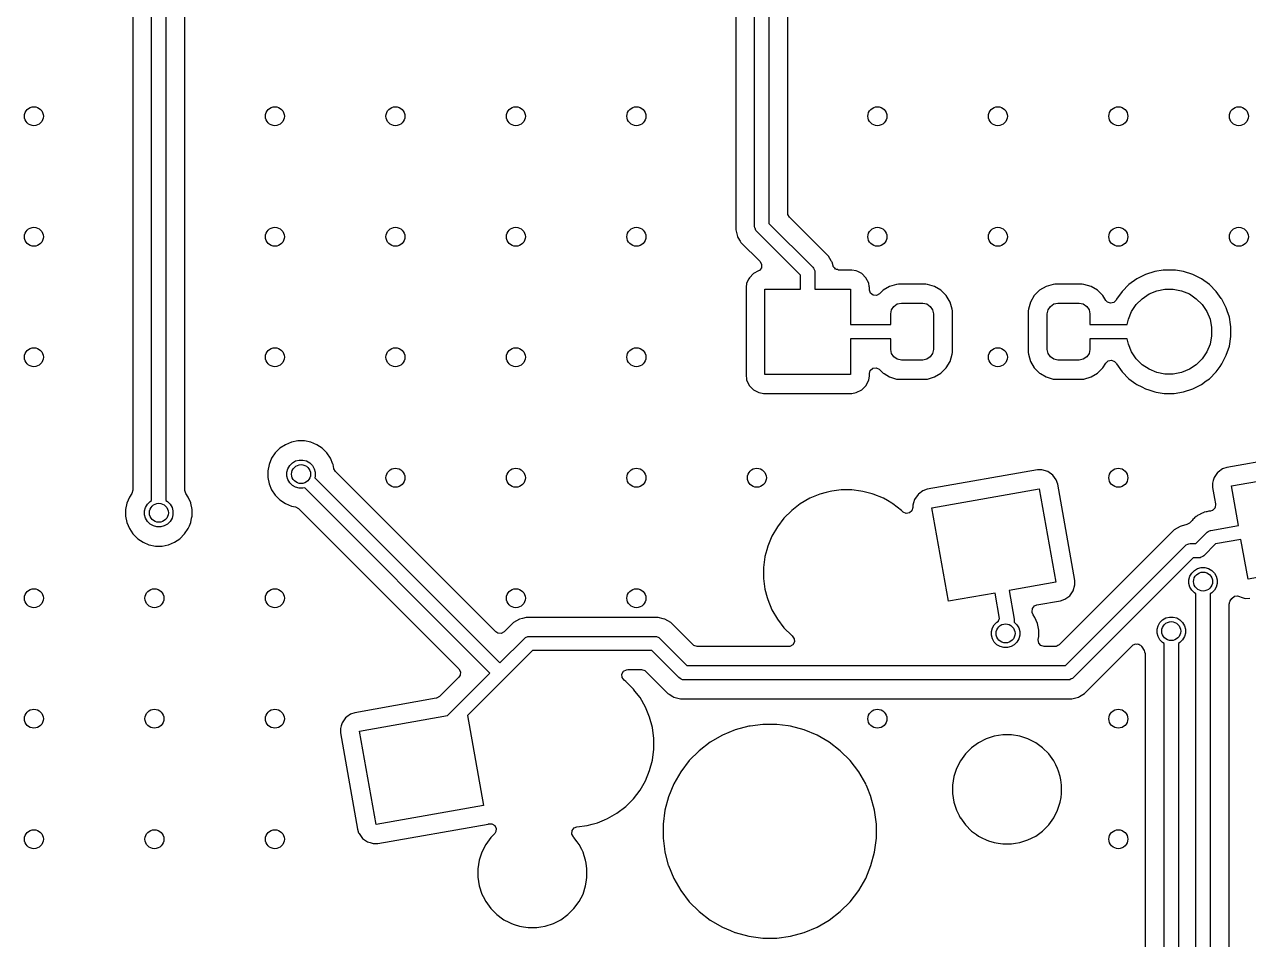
# Model space of a CAD drawing. Extents: x 2.6 to 14.2, y -9.4 to -3.8.
# Drawn here: x 9.075 to 10.091, y -5.714 to -4.954 of the extents above; entities that cross this region are included whole.
import ezdxf

# ---------------------------------------------------------------- set-up
doc = ezdxf.new("R2010")
doc.units = 0
doc.header["$MEASUREMENT"] = 0
doc.layers.add('BLACK', color=7, linetype='CONTINUOUS')

msp = doc.modelspace()

# ---------------------------------------------------------------- linework, layer by layer
at = {"layer": 'BLACK', "linetype": 'CONTINUOUS'}
for p, q in [((9.6656, -4.7356), (9.6656, -5.1247)), ((9.6813, -5.1219), (9.6813, -4.7384)), ((9.6932, -4.7409), (9.6932, -5.1194)), ((9.7089, -5.1109), (9.7089, -4.8501)), ((9.1652, -4.8667), (9.1652, -5.3409)), ((9.1809, -5.3495), (9.1809, -4.8696)), ((9.1928, -4.872), (9.1928, -5.3495)), ((9.2085, -5.3409), (9.2085, -4.8806)), ((9.6932, -5.1194), (9.7295, -5.1558)), ((9.709, -5.1119), (9.7089, -5.1109)), ((9.7104, -5.1143), (9.709, -5.1119)), ((9.7427, -5.1467), (9.7104, -5.1143)), ((9.6656, -5.1247), (9.6665, -5.1281)), ((9.6665, -5.1281), (9.667, -5.1302)), ((9.6815, -5.123), (9.6813, -5.1219)), ((9.6817, -5.1235), (9.6815, -5.123)), ((9.6823, -5.1252), (9.6817, -5.1235)), ((9.6831, -5.1261), (9.6823, -5.1252)), ((9.7195, -5.1625), (9.6831, -5.1261)), ((9.667, -5.1302), (9.6671, -5.1303)), ((9.6671, -5.1303), (9.6675, -5.131)), ((9.6675, -5.131), (9.6693, -5.1342)), ((9.6693, -5.1342), (9.6699, -5.1352)), ((9.6699, -5.1352), (9.6699, -5.1352)), ((9.6699, -5.1352), (9.6858, -5.1511)), ((9.7449, -5.1506), (9.7427, -5.1467)), ((9.7427, -5.1467), (9.7427, -5.1467)), ((9.6846, -5.1589), (9.6805, -5.1609)), ((9.6853, -5.1584), (9.6846, -5.1589)), ((9.6869, -5.1562), (9.6853, -5.1584)), ((9.6858, -5.1511), (9.6871, -5.1535)), ((9.6871, -5.1535), (9.6869, -5.1562)), ((9.7295, -5.1558), (9.7303, -5.1567)), ((9.7303, -5.1567), (9.7307, -5.1577)), ((9.7307, -5.1577), (9.7312, -5.1589)), ((9.7312, -5.1589), (9.7313, -5.16)), ((9.7313, -5.16), (9.7313, -5.1739)), ((9.7452, -5.151), (9.7449, -5.1506)), ((9.7449, -5.1506), (9.7449, -5.1506)), ((9.7456, -5.1516), (9.7452, -5.151)), ((9.7464, -5.1546), (9.7456, -5.1516)), ((9.7464, -5.1548), (9.7464, -5.1546)), ((9.7466, -5.1552), (9.7464, -5.1548)), ((9.7468, -5.1554), (9.7466, -5.1552)), ((9.7471, -5.156), (9.7468, -5.1554)), ((9.7478, -5.1566), (9.7471, -5.156)), ((9.7484, -5.1573), (9.7478, -5.1566)), ((9.7488, -5.1574), (9.7484, -5.1573)), ((9.7492, -5.1577), (9.7488, -5.1574)), ((9.7501, -5.1578), (9.7492, -5.1577)), ((9.751, -5.1581), (9.7501, -5.1578)), ((9.762, -5.1581), (9.751, -5.1581)), ((9.7657, -5.1587), (9.762, -5.1581)), ((9.762, -5.1581), (9.762, -5.1581)), ((9.7671, -5.1593), (9.7657, -5.1587)), ((9.7702, -5.1609), (9.7671, -5.1593)), ((10.0134, -5.1593), (10.0057, -5.1618)), ((10.0204, -5.1582), (10.0134, -5.1593)), ((10.0213, -5.1581), (10.0204, -5.1582)), ((10.0294, -5.1581), (10.0213, -5.1581)), ((10.0305, -5.1583), (10.0294, -5.1581)), ((10.0373, -5.1593), (10.0305, -5.1583)), ((10.045, -5.1618), (10.0373, -5.1593)), ((9.6747, -5.1689), (9.6742, -5.1726)), ((9.6765, -5.1655), (9.6747, -5.1689)), ((9.677, -5.1645), (9.6765, -5.1655)), ((9.6805, -5.1609), (9.677, -5.1645)), ((9.677, -5.1645), (9.677, -5.1645)), ((9.677, -5.1645), (9.677, -5.1645)), ((9.6805, -5.1609), (9.6805, -5.1609)), ((9.7195, -5.1739), (9.7195, -5.1625)), ((9.7737, -5.1645), (9.7702, -5.1609)), ((9.7702, -5.1609), (9.7702, -5.1609)), ((9.7702, -5.1609), (9.7702, -5.1609)), ((9.776, -5.1689), (9.7737, -5.1645)), ((9.7737, -5.1645), (9.7737, -5.1645)), ((9.7737, -5.1645), (9.7737, -5.1645)), ((9.7765, -5.1719), (9.776, -5.1689)), ((9.7992, -5.17), (9.7933, -5.1717)), ((9.8006, -5.1699), (9.7992, -5.17)), ((9.8233, -5.1699), (9.8006, -5.1699)), ((9.8006, -5.1699), (9.8006, -5.1699)), ((9.8247, -5.17), (9.8233, -5.1699)), ((9.8307, -5.1717), (9.8247, -5.17)), ((9.8247, -5.17), (9.8247, -5.17)), ((9.9292, -5.17), (9.9232, -5.1717)), ((9.9305, -5.1699), (9.9292, -5.17)), ((9.9532, -5.1699), (9.9305, -5.1699)), ((9.9305, -5.1699), (9.9305, -5.1699)), ((9.9546, -5.17), (9.9532, -5.1699)), ((9.9606, -5.1717), (9.9546, -5.17)), ((9.9546, -5.17), (9.9546, -5.17)), ((9.992, -5.1702), (9.9863, -5.1759)), ((9.9985, -5.1655), (9.992, -5.1702)), ((10.0057, -5.1618), (9.9985, -5.1655)), ((10.0495, -5.1641), (10.045, -5.1618)), ((10.0522, -5.1655), (10.0495, -5.1641)), ((10.0587, -5.1702), (10.0522, -5.1655)), ((10.0522, -5.1655), (10.0522, -5.1655)), ((10.0522, -5.1655), (10.0522, -5.1655)), ((10.0644, -5.1759), (10.0587, -5.1702)), ((9.6742, -5.1726), (9.6742, -5.246)), ((9.6899, -5.2447), (9.6899, -5.1739)), ((9.6899, -5.1739), (9.7195, -5.1739)), ((9.7313, -5.1739), (9.7608, -5.1739)), ((9.7608, -5.1739), (9.7608, -5.2034)), ((9.7766, -5.1726), (9.7765, -5.1719)), ((9.7766, -5.1745), (9.7766, -5.1726)), ((9.7766, -5.1748), (9.7766, -5.1745)), ((9.7775, -5.1774), (9.7766, -5.1748)), ((9.7797, -5.179), (9.7775, -5.1774)), ((9.7825, -5.1792), (9.7797, -5.179)), ((9.7849, -5.1779), (9.7825, -5.1792)), ((9.7879, -5.1749), (9.7849, -5.1779)), ((9.7933, -5.1717), (9.7879, -5.1749)), ((9.7879, -5.1749), (9.7879, -5.1749)), ((9.7933, -5.1717), (9.7933, -5.1717)), ((9.836, -5.1749), (9.8307, -5.1717)), ((9.8307, -5.1717), (9.8307, -5.1717)), ((9.8404, -5.1793), (9.836, -5.1749)), ((9.836, -5.1749), (9.836, -5.1749)), ((9.8436, -5.1847), (9.8404, -5.1793)), ((9.8404, -5.1793), (9.8404, -5.1793)), ((9.8404, -5.1793), (9.8404, -5.1793)), ((9.9134, -5.1793), (9.9103, -5.1847)), ((9.9178, -5.1749), (9.9134, -5.1793)), ((9.9134, -5.1793), (9.9134, -5.1793)), ((9.9232, -5.1717), (9.9178, -5.1749)), ((9.9178, -5.1749), (9.9178, -5.1749)), ((9.9232, -5.1717), (9.9232, -5.1717)), ((9.966, -5.1749), (9.9606, -5.1717)), ((9.9606, -5.1717), (9.9606, -5.1717)), ((9.9704, -5.1793), (9.966, -5.1749)), ((9.966, -5.1749), (9.966, -5.1749)), ((9.9727, -5.1833), (9.9704, -5.1793)), ((9.9704, -5.1793), (9.9704, -5.1793)), ((9.9704, -5.1793), (9.9704, -5.1793)), ((9.9863, -5.1759), (9.9816, -5.1824)), ((10.0029, -5.1819), (10.0087, -5.178)), ((10.0087, -5.178), (10.0151, -5.1754)), ((10.0151, -5.1754), (10.0219, -5.174)), ((10.0219, -5.174), (10.0288, -5.174)), ((10.0288, -5.174), (10.0356, -5.1754)), ((10.0356, -5.1754), (10.0421, -5.178)), ((10.0421, -5.178), (10.0478, -5.1819)), ((10.0686, -5.1818), (10.0644, -5.1759)), ((9.7949, -5.1911), (9.7969, -5.1883)), ((9.7969, -5.1883), (9.7997, -5.1863)), ((9.7997, -5.1863), (9.8031, -5.1857)), ((9.8031, -5.1857), (9.8208, -5.1857)), ((9.8208, -5.1857), (9.8242, -5.1863)), ((9.8242, -5.1863), (9.8271, -5.1883)), ((9.8271, -5.1883), (9.829, -5.1911)), ((9.8453, -5.1906), (9.8436, -5.1847)), ((9.8455, -5.192), (9.8453, -5.1906)), ((9.9085, -5.1906), (9.9084, -5.192)), ((9.9103, -5.1847), (9.9085, -5.1906)), ((9.9085, -5.1906), (9.9085, -5.1906)), ((9.9103, -5.1847), (9.9103, -5.1847)), ((9.9249, -5.1911), (9.9268, -5.1883)), ((9.9268, -5.1883), (9.9296, -5.1863)), ((9.9296, -5.1863), (9.933, -5.1857)), ((9.933, -5.1857), (9.9508, -5.1857)), ((9.9508, -5.1857), (9.9541, -5.1863)), ((9.9541, -5.1863), (9.957, -5.1883)), ((9.957, -5.1883), (9.9589, -5.1911)), ((9.9741, -5.1848), (9.9727, -5.1833)), ((9.9727, -5.1833), (9.9727, -5.1833)), ((9.9767, -5.1857), (9.9741, -5.1848)), ((9.9794, -5.185), (9.9767, -5.1857)), ((9.9813, -5.183), (9.9794, -5.185)), ((9.9816, -5.1824), (9.9813, -5.183)), ((9.9941, -5.1926), (9.998, -5.1868)), ((9.998, -5.1868), (10.0029, -5.1819)), ((10.0478, -5.1819), (10.0527, -5.1868)), ((10.0527, -5.1868), (10.0566, -5.1926)), ((10.0691, -5.1824), (10.0686, -5.1818)), ((10.0712, -5.1866), (10.0691, -5.1824)), ((10.0728, -5.1896), (10.0712, -5.1866)), ((10.0736, -5.1921), (10.0728, -5.1896)), ((10.0728, -5.1896), (10.0728, -5.1896)), ((10.0728, -5.1896), (10.0728, -5.1896)), ((9.7943, -5.1945), (9.7949, -5.1911)), ((9.7943, -5.2034), (9.7943, -5.1945)), ((9.829, -5.1911), (9.8297, -5.1945)), ((9.8297, -5.1945), (9.8297, -5.224)), ((9.8455, -5.2265), (9.8455, -5.192)), ((9.8455, -5.192), (9.8455, -5.192)), ((9.9084, -5.192), (9.9084, -5.2265)), ((9.9242, -5.1945), (9.9249, -5.1911)), ((9.9242, -5.224), (9.9242, -5.1945)), ((9.9589, -5.1911), (9.9596, -5.1945)), ((9.9596, -5.1945), (9.9596, -5.2034)), ((9.9906, -5.2034), (9.9915, -5.199)), ((9.9915, -5.199), (9.9941, -5.1926)), ((10.0566, -5.1926), (10.0593, -5.199)), ((10.0593, -5.199), (10.0606, -5.2058)), ((10.0753, -5.1973), (10.0736, -5.1921)), ((10.0762, -5.2033), (10.0753, -5.1973)), ((9.7608, -5.2034), (9.7943, -5.2034)), ((9.9596, -5.2034), (9.9906, -5.2034)), ((10.0606, -5.2058), (10.0606, -5.2128)), ((10.0766, -5.2053), (10.0762, -5.2033)), ((10.0766, -5.2133), (10.0766, -5.2053)), ((9.7647, -5.2152), (9.7608, -5.2152)), ((9.7608, -5.2152), (9.7608, -5.2447)), ((9.7943, -5.2152), (9.7647, -5.2152)), ((9.7943, -5.224), (9.7943, -5.2152)), ((9.9842, -5.2152), (9.9596, -5.2152)), ((9.9596, -5.2152), (9.9596, -5.224)), ((9.9906, -5.2152), (9.9842, -5.2152)), ((9.9915, -5.2196), (9.9906, -5.2152)), ((9.9941, -5.226), (9.9915, -5.2196)), ((10.0593, -5.2196), (10.0566, -5.226)), ((10.0606, -5.2128), (10.0593, -5.2196)), ((10.0728, -5.2289), (10.0753, -5.2213)), ((10.0753, -5.2213), (10.0766, -5.2133)), ((9.7949, -5.2274), (9.7943, -5.224)), ((9.7969, -5.2303), (9.7949, -5.2274)), ((9.7997, -5.2322), (9.7969, -5.2303)), ((9.8271, -5.2303), (9.8242, -5.2322)), ((9.829, -5.2274), (9.8271, -5.2303)), ((9.8297, -5.224), (9.829, -5.2274)), ((9.8436, -5.2339), (9.8453, -5.2279)), ((9.8453, -5.2279), (9.8455, -5.2265)), ((9.9084, -5.2265), (9.9084, -5.2265)), ((9.9084, -5.2265), (9.9085, -5.2279)), ((9.9085, -5.2279), (9.9103, -5.2339)), ((9.9249, -5.2274), (9.9242, -5.224)), ((9.9268, -5.2303), (9.9249, -5.2274)), ((9.9296, -5.2322), (9.9268, -5.2303)), ((9.957, -5.2303), (9.9541, -5.2322)), ((9.9589, -5.2274), (9.957, -5.2303)), ((9.9596, -5.224), (9.9589, -5.2274)), ((9.998, -5.2318), (9.9941, -5.226)), ((10.0566, -5.226), (10.0527, -5.2318)), ((10.0691, -5.2361), (10.0728, -5.2289)), ((9.7766, -5.2441), (9.7773, -5.2415)), ((9.7773, -5.2415), (9.7794, -5.2397)), ((9.7794, -5.2397), (9.7821, -5.2393)), ((9.7821, -5.2393), (9.7846, -5.2404)), ((9.7846, -5.2404), (9.7849, -5.2407)), ((9.7849, -5.2407), (9.7879, -5.2437)), ((9.8031, -5.2329), (9.7997, -5.2322)), ((9.8208, -5.2329), (9.8031, -5.2329)), ((9.8242, -5.2322), (9.8208, -5.2329)), ((9.836, -5.2437), (9.8404, -5.2393)), ((9.8404, -5.2393), (9.8436, -5.2339)), ((9.9103, -5.2339), (9.9103, -5.2339)), ((9.9103, -5.2339), (9.9134, -5.2393)), ((9.9134, -5.2393), (9.9134, -5.2393)), ((9.9134, -5.2393), (9.9178, -5.2437)), ((9.933, -5.2329), (9.9296, -5.2322)), ((9.9508, -5.2329), (9.933, -5.2329)), ((9.9541, -5.2322), (9.9508, -5.2329)), ((9.966, -5.2437), (9.9704, -5.2393)), ((9.9704, -5.2393), (9.9727, -5.2353)), ((9.9727, -5.2353), (9.9747, -5.2334)), ((9.9747, -5.2334), (9.9774, -5.2329)), ((9.9774, -5.2329), (9.98, -5.234)), ((9.98, -5.234), (9.9813, -5.2355)), ((9.9813, -5.2355), (9.9816, -5.2361)), ((9.9816, -5.2361), (9.9863, -5.2426)), ((10.0029, -5.2367), (9.998, -5.2318)), ((10.0087, -5.2405), (10.0029, -5.2367)), ((10.0151, -5.2432), (10.0087, -5.2405)), ((10.0421, -5.2405), (10.0356, -5.2432)), ((10.0478, -5.2367), (10.0421, -5.2405)), ((10.0527, -5.2318), (10.0478, -5.2367)), ((10.0644, -5.2426), (10.0677, -5.2382)), ((10.0677, -5.2382), (10.0691, -5.2361)), ((9.6742, -5.246), (9.6745, -5.2481)), ((9.6745, -5.2481), (9.6747, -5.2496)), ((9.6747, -5.2496), (9.677, -5.2541)), ((9.7608, -5.2447), (9.6899, -5.2447)), ((9.7737, -5.2541), (9.776, -5.2496)), ((9.776, -5.2496), (9.7766, -5.246)), ((9.776, -5.2496), (9.776, -5.2496)), ((9.776, -5.2496), (9.776, -5.2496)), ((9.7766, -5.246), (9.7766, -5.2441)), ((9.7879, -5.2437), (9.7879, -5.2437)), ((9.7879, -5.2437), (9.7887, -5.2441)), ((9.7887, -5.2441), (9.7933, -5.2468)), ((9.7933, -5.2468), (9.7992, -5.2486)), ((9.7992, -5.2486), (9.8006, -5.2487)), ((9.8006, -5.2487), (9.8233, -5.2487)), ((9.8233, -5.2487), (9.8247, -5.2486)), ((9.8247, -5.2486), (9.8307, -5.2468)), ((9.8307, -5.2468), (9.836, -5.2437)), ((9.9178, -5.2437), (9.9178, -5.2437)), ((9.9178, -5.2437), (9.9186, -5.2441)), ((9.9186, -5.2441), (9.9232, -5.2468)), ((9.9232, -5.2468), (9.9292, -5.2486)), ((9.9292, -5.2486), (9.9305, -5.2487)), ((9.9305, -5.2487), (9.9532, -5.2487)), ((9.9532, -5.2487), (9.9546, -5.2486)), ((9.9546, -5.2486), (9.9606, -5.2468)), ((9.9606, -5.2468), (9.966, -5.2437)), ((9.9863, -5.2426), (9.992, -5.2483)), ((9.992, -5.2483), (9.9978, -5.2525)), ((10.0219, -5.2445), (10.0151, -5.2432)), ((10.0288, -5.2445), (10.0219, -5.2445)), ((10.0356, -5.2432), (10.0288, -5.2445)), ((10.0522, -5.2531), (10.0561, -5.2502)), ((10.0561, -5.2502), (10.0587, -5.2483)), ((10.0587, -5.2483), (10.0644, -5.2426)), ((10.0587, -5.2483), (10.0587, -5.2483)), ((10.0587, -5.2483), (10.0587, -5.2483)), ((10.0644, -5.2426), (10.0644, -5.2426)), ((10.0644, -5.2426), (10.0644, -5.2426)), ((9.677, -5.2541), (9.677, -5.2541)), ((9.677, -5.2541), (9.677, -5.2541)), ((9.677, -5.2541), (9.6805, -5.2576)), ((9.6805, -5.2576), (9.6805, -5.2576)), ((9.6805, -5.2576), (9.6805, -5.2576)), ((9.6805, -5.2576), (9.6847, -5.2598)), ((9.6847, -5.2598), (9.685, -5.2599)), ((9.685, -5.2599), (9.6887, -5.2605)), ((9.6887, -5.2605), (9.6887, -5.2605)), ((9.6887, -5.2605), (9.762, -5.2605)), ((9.762, -5.2605), (9.7657, -5.2599)), ((9.7657, -5.2599), (9.7702, -5.2576)), ((9.7702, -5.2576), (9.7737, -5.2541)), ((9.9978, -5.2525), (9.9985, -5.2531)), ((9.9985, -5.2531), (10.0027, -5.2552)), ((10.0027, -5.2552), (10.0057, -5.2567)), ((10.0057, -5.2567), (10.0057, -5.2567)), ((10.0057, -5.2567), (10.0057, -5.2567)), ((10.0057, -5.2567), (10.0085, -5.2576)), ((10.0085, -5.2576), (10.0134, -5.2592)), ((10.0134, -5.2592), (10.0145, -5.2594)), ((10.0145, -5.2594), (10.0213, -5.2605)), ((10.0213, -5.2605), (10.0213, -5.2605)), ((10.0213, -5.2605), (10.0294, -5.2605)), ((10.0294, -5.2605), (10.0373, -5.2592)), ((10.0294, -5.2605), (10.0294, -5.2605)), ((10.0373, -5.2592), (10.045, -5.2567)), ((10.045, -5.2567), (10.0522, -5.2531)), ((9.2969, -5.301), (9.2919, -5.3031)), ((9.3022, -5.2999), (9.2969, -5.301)), ((9.2969, -5.301), (9.2969, -5.301)), ((9.3077, -5.2999), (9.3022, -5.2999)), ((9.3022, -5.2999), (9.3022, -5.2999)), ((9.313, -5.301), (9.3077, -5.2999)), ((9.3077, -5.2999), (9.3077, -5.2999)), ((9.318, -5.3031), (9.313, -5.301)), ((9.313, -5.301), (9.313, -5.301)), ((9.2835, -5.3099), (9.2805, -5.3144)), ((9.2874, -5.3061), (9.2835, -5.3099)), ((9.2835, -5.3099), (9.2835, -5.3099)), ((9.2919, -5.3031), (9.2874, -5.3061)), ((9.2874, -5.3061), (9.2874, -5.3061)), ((9.2919, -5.3031), (9.2919, -5.3031)), ((9.3225, -5.3061), (9.318, -5.3031)), ((9.318, -5.3031), (9.318, -5.3031)), ((9.3264, -5.3099), (9.3225, -5.3061)), ((9.3225, -5.3061), (9.3225, -5.3061)), ((9.3294, -5.3144), (9.3264, -5.3099)), ((9.3264, -5.3099), (9.3264, -5.3099)), ((10.1406, -5.31), (10.0731, -5.3219)), ((9.2784, -5.3195), (9.2774, -5.3248)), ((9.2805, -5.3144), (9.2784, -5.3195)), ((9.2784, -5.3195), (9.2784, -5.3195)), ((9.2805, -5.3144), (9.2805, -5.3144)), ((9.2932, -5.326), (9.294, -5.323)), ((9.294, -5.323), (9.2956, -5.3203)), ((9.2956, -5.3203), (9.2978, -5.3181)), ((9.2978, -5.3181), (9.3004, -5.3166)), ((9.3004, -5.3166), (9.3034, -5.3158)), ((9.3034, -5.3158), (9.3065, -5.3158)), ((9.3065, -5.3158), (9.3095, -5.3166)), ((9.3095, -5.3166), (9.3121, -5.3181)), ((9.3121, -5.3181), (9.3143, -5.3203)), ((9.3143, -5.3203), (9.3159, -5.323)), ((9.3159, -5.323), (9.3167, -5.326)), ((9.3314, -5.3193), (9.3294, -5.3144)), ((9.3294, -5.3144), (9.3294, -5.3144)), ((9.3315, -5.3195), (9.3314, -5.3193)), ((9.3321, -5.3229), (9.3315, -5.3195)), ((9.3322, -5.323), (9.3321, -5.3229)), ((9.3335, -5.3254), (9.3322, -5.323)), ((10.0731, -5.3219), (10.0696, -5.3231)), ((10.0731, -5.3219), (10.0731, -5.3219)), ((9.2774, -5.3248), (9.2774, -5.3248)), ((9.2774, -5.3248), (9.2774, -5.3302)), ((9.2774, -5.3302), (9.2774, -5.3302)), ((9.2774, -5.3302), (9.2774, -5.3302)), ((9.2774, -5.3302), (9.2784, -5.3356)), ((9.2932, -5.3291), (9.2932, -5.326)), ((9.294, -5.332), (9.2932, -5.3291)), ((9.2956, -5.3347), (9.294, -5.332)), ((9.3167, -5.3291), (9.3163, -5.3305)), ((9.3163, -5.3305), (9.47, -5.4842)), ((9.3167, -5.326), (9.3167, -5.3291)), ((9.4665, -5.4584), (9.3335, -5.3254)), ((9.9161, -5.324), (9.8245, -5.3401)), ((9.9198, -5.3239), (9.9161, -5.324)), ((9.9161, -5.324), (9.9161, -5.324)), ((9.9246, -5.3254), (9.9198, -5.3239)), ((9.9287, -5.3283), (9.9246, -5.3254)), ((9.9246, -5.3254), (9.9246, -5.3254)), ((9.9317, -5.3322), (9.9287, -5.3283)), ((9.9287, -5.3283), (9.9287, -5.3283)), ((9.9329, -5.3358), (9.9317, -5.3322)), ((10.062, -5.3327), (10.0613, -5.335)), ((10.0627, -5.3302), (10.062, -5.3327)), ((10.0656, -5.3261), (10.0627, -5.3302)), ((10.0659, -5.3259), (10.0656, -5.3261)), ((10.0696, -5.3231), (10.0659, -5.3259)), ((10.0771, -5.3372), (10.1498, -5.3244)), ((9.1652, -5.3409), (9.1644, -5.3436)), ((9.2085, -5.341), (9.2085, -5.3409)), ((9.2093, -5.3437), (9.2085, -5.341)), ((9.2784, -5.3356), (9.2784, -5.3356)), ((9.2784, -5.3356), (9.2805, -5.3406)), ((9.2805, -5.3406), (9.2805, -5.3406)), ((9.2805, -5.3406), (9.2835, -5.3451)), ((9.2978, -5.3369), (9.2956, -5.3347)), ((9.3004, -5.3384), (9.2978, -5.3369)), ((9.3034, -5.3392), (9.3004, -5.3384)), ((9.3065, -5.3392), (9.3034, -5.3392)), ((9.3079, -5.3388), (9.3065, -5.3392)), ((9.4616, -5.4926), (9.3079, -5.3388)), ((9.7408, -5.3427), (9.7354, -5.3441)), ((9.7441, -5.3418), (9.7408, -5.3427)), ((9.7453, -5.3416), (9.7441, -5.3418)), ((9.7531, -5.3406), (9.7453, -5.3416)), ((9.7621, -5.3406), (9.7531, -5.3406)), ((9.7531, -5.3406), (9.7531, -5.3406)), ((9.7696, -5.3416), (9.7621, -5.3406)), ((9.7621, -5.3406), (9.7621, -5.3406)), ((9.7711, -5.3418), (9.7696, -5.3416)), ((9.7789, -5.3439), (9.7711, -5.3418)), ((9.8209, -5.3414), (9.8173, -5.3441)), ((9.8245, -5.3401), (9.8209, -5.3414)), ((9.8245, -5.3401), (9.8245, -5.3401)), ((9.8284, -5.3555), (9.9176, -5.3397)), ((9.9176, -5.3397), (9.9313, -5.4173)), ((9.947, -5.4158), (9.9329, -5.3358)), ((10.0613, -5.335), (10.0613, -5.335)), ((10.0613, -5.335), (10.0613, -5.3387)), ((10.0613, -5.3387), (10.0613, -5.3387)), ((10.0613, -5.3387), (10.0629, -5.3477)), ((10.0829, -5.3702), (10.0771, -5.3372)), ((9.1603, -5.3516), (9.1593, -5.3569)), ((9.1624, -5.3466), (9.1603, -5.3516)), ((9.1603, -5.3516), (9.1603, -5.3516)), ((9.1644, -5.3437), (9.1624, -5.3466)), ((9.1624, -5.3466), (9.1624, -5.3466)), ((9.1644, -5.3436), (9.1644, -5.3437)), ((9.1759, -5.3551), (9.1775, -5.3524)), ((9.1775, -5.3524), (9.1797, -5.3503)), ((9.1797, -5.3503), (9.1809, -5.3495)), ((9.1928, -5.3495), (9.194, -5.3503)), ((9.194, -5.3503), (9.1962, -5.3524)), ((9.1962, -5.3524), (9.1978, -5.3551)), ((9.2113, -5.3466), (9.2093, -5.3437)), ((9.2133, -5.3514), (9.2113, -5.3466)), ((9.2113, -5.3466), (9.2113, -5.3466)), ((9.2134, -5.3516), (9.2133, -5.3514)), ((9.2144, -5.3569), (9.2134, -5.3516)), ((9.2134, -5.3516), (9.2134, -5.3516)), ((9.2134, -5.3516), (9.2134, -5.3516)), ((9.2835, -5.3451), (9.2835, -5.3451)), ((9.2835, -5.3451), (9.2874, -5.3489)), ((9.2874, -5.3489), (9.2874, -5.3489)), ((9.2874, -5.3489), (9.2919, -5.352)), ((9.2919, -5.352), (9.2919, -5.352)), ((9.2919, -5.352), (9.2969, -5.354)), ((9.7192, -5.3521), (9.7121, -5.3576)), ((9.7271, -5.3476), (9.7192, -5.3521)), ((9.7354, -5.3441), (9.7271, -5.3476)), ((9.7271, -5.3476), (9.7271, -5.3476)), ((9.7798, -5.3441), (9.7789, -5.3439)), ((9.7882, -5.3476), (9.7798, -5.3441)), ((9.7916, -5.3495), (9.7882, -5.3476)), ((9.7882, -5.3476), (9.7882, -5.3476)), ((9.7953, -5.3517), (9.7916, -5.3495)), ((9.796, -5.3521), (9.7953, -5.3517)), ((9.8032, -5.3576), (9.796, -5.3521)), ((9.8132, -5.3514), (9.8126, -5.3532)), ((9.8126, -5.3532), (9.8126, -5.3532)), ((9.8126, -5.3532), (9.8127, -5.3552)), ((9.8141, -5.3485), (9.8132, -5.3514)), ((9.817, -5.3444), (9.8141, -5.3485)), ((9.8173, -5.3441), (9.817, -5.3444)), ((10.0629, -5.3477), (10.0637, -5.3523)), ((10.0638, -5.3532), (10.0636, -5.3543)), ((10.0637, -5.3523), (10.0638, -5.3526)), ((10.0638, -5.3526), (10.0637, -5.3529)), ((10.0637, -5.3529), (10.0638, -5.3532)), ((9.1593, -5.3569), (9.1593, -5.3569)), ((9.1593, -5.3569), (9.1593, -5.3623)), ((9.1593, -5.3623), (9.1593, -5.3623)), ((9.1593, -5.3623), (9.1593, -5.3623)), ((9.1593, -5.3623), (9.1603, -5.3677)), ((9.1751, -5.3581), (9.1759, -5.3551)), ((9.1751, -5.3612), (9.1751, -5.3581)), ((9.1759, -5.3641), (9.1751, -5.3612)), ((9.1978, -5.3551), (9.1986, -5.3581)), ((9.1986, -5.3612), (9.1978, -5.3641)), ((9.1986, -5.3581), (9.1986, -5.3612)), ((9.2141, -5.364), (9.2144, -5.3623)), ((9.2144, -5.3623), (9.2144, -5.3569)), ((9.2969, -5.354), (9.2969, -5.354)), ((9.2969, -5.354), (9.3003, -5.3547)), ((9.3003, -5.3547), (9.3028, -5.356)), ((9.3028, -5.356), (9.3028, -5.356)), ((9.3028, -5.356), (9.4359, -5.4891)), ((9.7121, -5.3576), (9.7057, -5.364)), ((9.8043, -5.3588), (9.8032, -5.3576)), ((9.8032, -5.3576), (9.8032, -5.3576)), ((9.8046, -5.3591), (9.8043, -5.3588)), ((9.8072, -5.3602), (9.8046, -5.3591)), ((9.8099, -5.3597), (9.8072, -5.3602)), ((9.8119, -5.3579), (9.8099, -5.3597)), ((9.8127, -5.3552), (9.8119, -5.3579)), ((9.8421, -5.433), (9.8284, -5.3555)), ((10.0477, -5.3627), (10.0465, -5.3639)), ((10.0482, -5.3624), (10.0477, -5.3627)), ((10.0489, -5.3619), (10.0482, -5.3624)), ((10.0493, -5.3616), (10.0489, -5.3619)), ((10.0508, -5.3609), (10.0493, -5.3616)), ((10.0493, -5.3616), (10.0493, -5.3616)), ((10.051, -5.3608), (10.0508, -5.3609)), ((10.0508, -5.3609), (10.0508, -5.3609)), ((10.0527, -5.3598), (10.051, -5.3608)), ((10.0536, -5.3596), (10.0527, -5.3598)), ((10.054, -5.3594), (10.0536, -5.3596)), ((10.0545, -5.3592), (10.054, -5.3594)), ((10.054, -5.3594), (10.054, -5.3594)), ((10.0561, -5.3589), (10.0545, -5.3592)), ((10.0565, -5.3588), (10.0561, -5.3589)), ((10.0582, -5.3583), (10.0565, -5.3588)), ((10.0587, -5.3583), (10.0582, -5.3583)), ((10.0596, -5.3583), (10.0587, -5.3583)), ((10.0598, -5.3582), (10.0596, -5.3583)), ((10.0611, -5.3578), (10.0598, -5.3582)), ((10.0613, -5.3576), (10.0611, -5.3578)), ((10.0617, -5.3574), (10.0613, -5.3576)), ((10.0624, -5.3566), (10.0617, -5.3574)), ((10.0632, -5.3559), (10.0624, -5.3566)), ((10.0635, -5.3553), (10.0632, -5.3556)), ((10.0632, -5.3556), (10.0632, -5.3559)), ((10.0636, -5.3543), (10.0635, -5.3553)), ((9.1603, -5.3677), (9.1603, -5.3677)), ((9.1603, -5.3677), (9.1624, -5.3727)), ((9.1624, -5.3727), (9.1624, -5.3727)), ((9.1624, -5.3727), (9.1654, -5.3772)), ((9.1775, -5.3668), (9.1759, -5.3641)), ((9.1797, -5.369), (9.1775, -5.3668)), ((9.1823, -5.3705), (9.1797, -5.369)), ((9.1853, -5.3713), (9.1823, -5.3705)), ((9.1884, -5.3713), (9.1853, -5.3713)), ((9.1914, -5.3705), (9.1884, -5.3713)), ((9.194, -5.369), (9.1914, -5.3705)), ((9.1962, -5.3668), (9.194, -5.369)), ((9.1978, -5.3641), (9.1962, -5.3668)), ((9.2083, -5.3772), (9.2113, -5.3727)), ((9.2113, -5.3726), (9.2122, -5.3704)), ((9.2113, -5.3727), (9.2113, -5.3726)), ((9.2122, -5.3704), (9.2134, -5.3677)), ((9.2134, -5.3677), (9.2141, -5.364)), ((9.7002, -5.3712), (9.6957, -5.379)), ((9.7057, -5.364), (9.7002, -5.3712)), ((10.0296, -5.3737), (9.9342, -5.4692)), ((10.0345, -5.3709), (10.0296, -5.3737)), ((10.0296, -5.3737), (10.0296, -5.3737)), ((10.0353, -5.3707), (10.0345, -5.3709)), ((10.0345, -5.3709), (10.0345, -5.3709)), ((10.04, -5.3694), (10.0353, -5.3707)), ((10.0353, -5.3707), (10.0353, -5.3707)), ((10.0422, -5.3682), (10.04, -5.3694)), ((10.0441, -5.3663), (10.0422, -5.3682)), ((10.0444, -5.366), (10.0441, -5.3663)), ((10.0449, -5.3652), (10.0444, -5.366)), ((10.0464, -5.364), (10.0449, -5.3652)), ((10.0465, -5.3639), (10.0464, -5.364)), ((10.0465, -5.3639), (10.0465, -5.3639)), ((10.06, -5.3742), (10.0829, -5.3702)), ((9.1654, -5.3772), (9.1654, -5.3772)), ((9.1654, -5.3772), (9.1693, -5.3811)), ((9.1693, -5.3811), (9.1693, -5.3811)), ((9.1693, -5.3811), (9.1738, -5.3841)), ((9.1999, -5.3841), (9.2044, -5.3811)), ((9.2044, -5.3811), (9.2083, -5.3772)), ((9.6957, -5.379), (9.6922, -5.3873)), ((9.6957, -5.379), (9.6957, -5.379)), ((10.0475, -5.3852), (10.0569, -5.3758)), ((10.0569, -5.3758), (10.057, -5.3757)), ((10.0569, -5.3758), (10.0569, -5.3758)), ((10.057, -5.3757), (10.0578, -5.3751)), ((10.057, -5.3757), (10.057, -5.3757)), ((10.0578, -5.3751), (10.0584, -5.3748)), ((10.0584, -5.3748), (10.0589, -5.3745)), ((10.0589, -5.3745), (10.0598, -5.3742)), ((10.0598, -5.3742), (10.0599, -5.3742)), ((10.0599, -5.3742), (10.0599, -5.3742)), ((10.0599, -5.3742), (10.06, -5.3742)), ((10.0849, -5.3818), (10.0639, -5.3855)), ((10.0908, -5.4147), (10.0849, -5.3818)), ((9.1738, -5.3841), (9.1738, -5.3841)), ((9.1738, -5.3841), (9.1787, -5.3861)), ((9.1787, -5.3861), (9.1788, -5.3861)), ((9.1788, -5.3861), (9.1788, -5.3861)), ((9.1788, -5.3861), (9.1788, -5.3861)), ((9.1788, -5.3861), (9.1841, -5.3872)), ((9.1841, -5.3872), (9.1841, -5.3872)), ((9.1841, -5.3872), (9.1896, -5.3872)), ((9.1896, -5.3872), (9.1945, -5.3862)), ((9.1945, -5.3862), (9.1949, -5.3861)), ((9.1949, -5.3861), (9.1999, -5.3841)), ((9.6914, -5.3904), (9.6899, -5.3959)), ((9.6922, -5.3873), (9.6914, -5.3904)), ((9.9393, -5.4864), (10.0387, -5.3869)), ((10.0387, -5.3869), (10.0396, -5.3862)), ((10.0396, -5.3862), (10.0409, -5.3857)), ((10.0409, -5.3857), (10.0418, -5.3853)), ((10.0418, -5.3853), (10.0429, -5.3852)), ((10.0429, -5.3852), (10.0475, -5.3852)), ((10.0639, -5.3855), (10.0541, -5.3953)), ((9.6899, -5.3961), (9.6887, -5.405)), ((9.6899, -5.3959), (9.6899, -5.3961)), ((9.6899, -5.3961), (9.6899, -5.3961)), ((10.0454, -5.397), (9.9459, -5.4964)), ((10.05, -5.397), (10.0454, -5.397)), ((10.0511, -5.3969), (10.05, -5.397)), ((10.052, -5.3965), (10.0511, -5.3969)), ((10.0532, -5.396), (10.052, -5.3965)), ((10.0541, -5.3953), (10.0532, -5.396)), ((10.1799, -5.399), (10.0908, -5.4147)), ((9.6887, -5.405), (9.6887, -5.414)), ((9.6887, -5.414), (9.6896, -5.4208)), ((10.0418, -5.4152), (10.0426, -5.4122)), ((10.0426, -5.4122), (10.0442, -5.4096)), ((10.0442, -5.4096), (10.0463, -5.4074)), ((10.0463, -5.4074), (10.049, -5.4058)), ((10.049, -5.4058), (10.052, -5.405)), ((10.052, -5.405), (10.0551, -5.405)), ((10.0551, -5.405), (10.0581, -5.4058)), ((10.0581, -5.4058), (10.0607, -5.4074)), ((10.0607, -5.4074), (10.0629, -5.4096)), ((10.0629, -5.4096), (10.0644, -5.4122)), ((10.0644, -5.4122), (10.0652, -5.4152)), ((9.6896, -5.4208), (9.6899, -5.423)), ((9.6899, -5.423), (9.6917, -5.4299)), ((9.9313, -5.4173), (9.8925, -5.4241)), ((9.8925, -5.4241), (9.8967, -5.448)), ((9.9428, -5.4284), (9.9456, -5.4243)), ((9.9456, -5.4243), (9.9471, -5.4195)), ((9.9471, -5.4195), (9.947, -5.4158)), ((10.0418, -5.4183), (10.0418, -5.4152)), ((10.0426, -5.4213), (10.0418, -5.4183)), ((10.0442, -5.4239), (10.0426, -5.4213)), ((10.0463, -5.4261), (10.0442, -5.4239)), ((10.0629, -5.4239), (10.0607, -5.4261)), ((10.0644, -5.4213), (10.0629, -5.4239)), ((10.0652, -5.4183), (10.0644, -5.4213)), ((10.0652, -5.4152), (10.0652, -5.4183)), ((9.6917, -5.4299), (9.6922, -5.4317)), ((9.6922, -5.4317), (9.6957, -5.4401)), ((9.8809, -5.4262), (9.8421, -5.433)), ((9.8846, -5.4473), (9.8809, -5.4262)), ((9.9156, -5.4361), (9.9352, -5.4326)), ((9.9352, -5.4326), (9.9388, -5.4314)), ((9.9388, -5.4314), (9.9428, -5.4284)), ((10.0476, -5.4269), (10.0463, -5.4261)), ((10.0476, -5.9308), (10.0476, -5.4269)), ((10.0607, -5.4261), (10.0594, -5.4269)), ((10.0594, -5.4269), (10.0594, -5.9283)), ((10.0752, -5.4354), (10.0754, -5.4347)), ((10.0754, -5.434), (10.076, -5.4329)), ((10.0754, -5.4347), (10.0754, -5.434)), ((10.076, -5.4327), (10.0761, -5.4326)), ((10.076, -5.4328), (10.076, -5.4327)), ((10.076, -5.4329), (10.076, -5.4328)), ((10.0761, -5.4326), (10.0774, -5.4307)), ((10.0774, -5.4307), (10.0795, -5.4289)), ((10.0795, -5.4289), (10.0822, -5.4286)), ((10.0822, -5.4286), (10.0836, -5.429)), ((10.0836, -5.429), (10.0838, -5.4291)), ((10.0838, -5.4291), (10.085, -5.4295)), ((10.085, -5.4295), (10.0885, -5.4306)), ((10.0885, -5.4306), (10.0923, -5.4305)), ((9.6957, -5.4401), (9.6957, -5.4401)), ((9.6957, -5.4401), (9.7002, -5.4479)), ((9.9116, -5.4417), (9.9119, -5.439)), ((9.9117, -5.4424), (9.9116, -5.4417)), ((9.9122, -5.4438), (9.9117, -5.4424)), ((9.9119, -5.439), (9.9137, -5.4368)), ((9.9124, -5.4439), (9.9122, -5.4438)), ((9.9125, -5.4443), (9.9124, -5.4439)), ((9.914, -5.4466), (9.9125, -5.4443)), ((9.9137, -5.4368), (9.9156, -5.4361)), ((10.0752, -5.917), (10.0752, -5.4354)), ((9.4811, -5.4507), (9.4734, -5.4584)), ((9.4861, -5.4479), (9.4811, -5.4507)), ((9.4811, -5.4507), (9.4811, -5.4507)), ((9.4887, -5.4472), (9.4861, -5.4479)), ((9.4861, -5.4479), (9.4861, -5.4479)), ((9.4916, -5.4464), (9.4887, -5.4472)), ((9.6013, -5.4464), (9.4916, -5.4464)), ((9.6054, -5.4475), (9.6013, -5.4464)), ((9.6068, -5.4479), (9.6054, -5.4475)), ((9.6118, -5.4507), (9.6068, -5.4479)), ((9.6068, -5.4479), (9.6068, -5.4479)), ((9.6302, -5.4692), (9.6118, -5.4507)), ((9.6118, -5.4507), (9.6118, -5.4507)), ((9.7002, -5.4479), (9.7057, -5.4551)), ((9.7057, -5.4551), (9.7057, -5.4551)), ((9.7057, -5.4551), (9.7121, -5.4614)), ((9.8779, -5.4581), (9.8787, -5.4552)), ((9.8787, -5.4552), (9.8802, -5.4525)), ((9.8802, -5.4525), (9.8824, -5.4503)), ((9.8824, -5.4503), (9.8838, -5.4495)), ((9.8838, -5.4492), (9.8843, -5.448)), ((9.8838, -5.4495), (9.8838, -5.4492)), ((9.8843, -5.448), (9.8846, -5.4473)), ((9.8967, -5.448), (9.8968, -5.4492)), ((9.8968, -5.4492), (9.8967, -5.4497)), ((9.8967, -5.4497), (9.8967, -5.4502)), ((9.8967, -5.4502), (9.8967, -5.4502)), ((9.8967, -5.4502), (9.8968, -5.4503)), ((9.8968, -5.4503), (9.899, -5.4525)), ((9.899, -5.4525), (9.9005, -5.4552)), ((9.9005, -5.4552), (9.9013, -5.4581)), ((9.9161, -5.4516), (9.914, -5.4466)), ((9.914, -5.4466), (9.914, -5.4466)), ((9.9172, -5.457), (9.9161, -5.4516)), ((9.9161, -5.4516), (9.9161, -5.4516)), ((9.9161, -5.4516), (9.9161, -5.4516)), ((9.9161, -5.4516), (9.9161, -5.4516)), ((10.0154, -5.4563), (10.0162, -5.4533)), ((10.0162, -5.4533), (10.0177, -5.4507)), ((10.0177, -5.4507), (10.0199, -5.4485)), ((10.0199, -5.4485), (10.0226, -5.4469)), ((10.0226, -5.4469), (10.0256, -5.4461)), ((10.0256, -5.4461), (10.0287, -5.4461)), ((10.0287, -5.4461), (10.0316, -5.4469)), ((10.0316, -5.4469), (10.0343, -5.4485)), ((10.0343, -5.4485), (10.0365, -5.4507)), ((10.0365, -5.4507), (10.038, -5.4533)), ((10.038, -5.4533), (10.0388, -5.4563)), ((9.4683, -5.4596), (9.4665, -5.4584)), ((9.471, -5.4598), (9.4683, -5.4596)), ((9.47, -5.4842), (9.4903, -5.4639)), ((9.4734, -5.4584), (9.471, -5.4598)), ((9.4903, -5.4639), (9.4912, -5.4632)), ((9.4912, -5.4632), (9.493, -5.4624)), ((9.493, -5.4624), (9.4933, -5.4623)), ((9.4933, -5.4623), (9.4945, -5.4622)), ((9.4945, -5.4622), (9.5985, -5.4622)), ((9.5985, -5.4622), (9.5996, -5.4623)), ((9.5996, -5.4623), (9.5999, -5.4624)), ((9.5999, -5.4624), (9.6017, -5.4632)), ((9.6017, -5.4632), (9.6026, -5.4639)), ((9.6026, -5.4639), (9.6251, -5.4864)), ((9.7121, -5.4614), (9.7121, -5.4614)), ((9.7121, -5.4614), (9.7126, -5.4618)), ((9.7126, -5.4618), (9.7142, -5.4641)), ((9.7142, -5.4641), (9.7144, -5.4668)), ((9.8779, -5.4612), (9.8779, -5.4581)), ((9.8787, -5.4642), (9.8779, -5.4612)), ((9.8802, -5.4669), (9.8787, -5.4642)), ((9.9005, -5.4642), (9.899, -5.4669)), ((9.9013, -5.4612), (9.9005, -5.4642)), ((9.9013, -5.4581), (9.9013, -5.4612)), ((9.9167, -5.4648), (9.9172, -5.4624)), ((9.9167, -5.465), (9.9167, -5.4648)), ((9.9171, -5.4677), (9.9167, -5.465)), ((9.9172, -5.4624), (9.9172, -5.457)), ((9.9172, -5.4624), (9.9172, -5.4624)), ((10.0154, -5.4594), (10.0154, -5.4563)), ((10.0162, -5.4624), (10.0154, -5.4594)), ((10.0177, -5.465), (10.0162, -5.4624)), ((10.0199, -5.4672), (10.0177, -5.465)), ((10.0365, -5.465), (10.0343, -5.4672)), ((10.038, -5.4624), (10.0365, -5.465)), ((10.0388, -5.4594), (10.038, -5.4624)), ((10.0388, -5.4563), (10.0388, -5.4594)), ((9.4969, -5.474), (9.4742, -5.4967)), ((9.596, -5.474), (9.4969, -5.474)), ((9.6185, -5.4964), (9.596, -5.474)), ((9.631, -5.4698), (9.6302, -5.4692)), ((9.6336, -5.4706), (9.631, -5.4698)), ((9.7096, -5.4706), (9.6336, -5.4706)), ((9.7106, -5.4705), (9.7096, -5.4706)), ((9.713, -5.4692), (9.7106, -5.4705)), ((9.7144, -5.4668), (9.713, -5.4692)), ((9.8824, -5.4691), (9.8802, -5.4669)), ((9.8851, -5.4706), (9.8824, -5.4691)), ((9.8881, -5.4714), (9.8851, -5.4706)), ((9.8911, -5.4714), (9.8881, -5.4714)), ((9.8941, -5.4706), (9.8911, -5.4714)), ((9.8968, -5.4691), (9.8941, -5.4706)), ((9.899, -5.4669), (9.8968, -5.4691)), ((9.9189, -5.4698), (9.9171, -5.4677)), ((9.9215, -5.4706), (9.9189, -5.4698)), ((9.9307, -5.4706), (9.9215, -5.4706)), ((9.9318, -5.4705), (9.9307, -5.4706)), ((9.9319, -5.4704), (9.9318, -5.4705)), ((9.9321, -5.4704), (9.9319, -5.4704)), ((9.9331, -5.4697), (9.9321, -5.4704)), ((9.9342, -5.4692), (9.9331, -5.4697)), ((9.955, -5.5096), (9.9949, -5.4697)), ((9.9949, -5.4697), (9.9956, -5.4693)), ((9.9956, -5.4693), (9.9963, -5.4688)), ((9.9963, -5.4688), (9.9968, -5.4687)), ((9.9968, -5.4687), (9.9973, -5.4684)), ((9.9973, -5.4684), (9.9982, -5.4685)), ((9.9982, -5.4685), (9.999, -5.4684)), ((9.999, -5.4684), (9.9995, -5.4686)), ((9.9995, -5.4686), (10.0001, -5.4686)), ((10.0001, -5.4686), (10.0007, -5.4691)), ((10.0007, -5.4691), (10.0015, -5.4695)), ((10.0015, -5.4695), (10.002, -5.4701)), ((10.002, -5.4701), (10.0023, -5.4703)), ((10.0023, -5.4703), (10.0024, -5.4705)), ((10.0024, -5.4705), (10.0026, -5.4708)), ((10.0026, -5.4708), (10.0027, -5.4709)), ((10.0027, -5.4709), (10.0046, -5.4738)), ((10.0046, -5.4738), (10.0046, -5.4738)), ((10.0046, -5.4738), (10.005, -5.4751)), ((10.005, -5.4751), (10.0054, -5.4764)), ((10.0212, -5.468), (10.0199, -5.4672)), ((10.0212, -5.8858), (10.0212, -5.468)), ((10.0343, -5.4672), (10.033, -5.468)), ((10.033, -5.468), (10.033, -5.8882)), ((10.0054, -5.4764), (10.0054, -5.4765)), ((10.0054, -5.4765), (10.0054, -5.4765)), ((10.0054, -5.4765), (10.0054, -5.4765)), ((10.0054, -5.4765), (10.0054, -5.4765)), ((10.0054, -5.4765), (10.0054, -5.8772)), ((9.4263, -5.5279), (9.4616, -5.4926)), ((9.4359, -5.4891), (9.4372, -5.4915)), ((9.437, -5.4943), (9.4359, -5.496)), ((9.4372, -5.4915), (9.437, -5.4943)), ((9.5712, -5.4935), (9.5726, -5.4911)), ((9.5714, -5.4963), (9.5712, -5.4935)), ((9.5726, -5.4911), (9.575, -5.4898)), ((9.575, -5.4898), (9.576, -5.4897)), ((9.576, -5.4897), (9.5875, -5.4897)), ((9.5875, -5.4897), (9.5901, -5.4905)), ((9.5901, -5.4905), (9.5909, -5.4912)), ((9.5909, -5.4912), (9.6093, -5.5096)), ((9.6251, -5.4864), (9.9393, -5.4864)), ((9.4359, -5.496), (9.4197, -5.5122)), ((9.4742, -5.4967), (9.4431, -5.5278)), ((9.573, -5.4985), (9.5714, -5.4963)), ((9.5743, -5.4995), (9.573, -5.4985)), ((9.5807, -5.5059), (9.5743, -5.4995)), ((9.5743, -5.4995), (9.5743, -5.4995)), ((9.582, -5.5076), (9.5807, -5.5059)), ((9.5807, -5.5059), (9.5807, -5.5059)), ((9.5807, -5.5059), (9.5807, -5.5059)), ((9.6194, -5.4972), (9.6185, -5.4964)), ((9.6204, -5.4976), (9.6194, -5.4972)), ((9.6215, -5.4981), (9.6204, -5.4976)), ((9.6226, -5.4982), (9.6215, -5.4981)), ((9.9417, -5.4982), (9.6226, -5.4982)), ((9.9429, -5.4981), (9.9417, -5.4982)), ((9.9441, -5.4975), (9.9429, -5.4981)), ((9.945, -5.4972), (9.9441, -5.4975)), ((9.9459, -5.4964), (9.945, -5.4972)), ((9.4171, -5.5135), (9.3494, -5.5255)), ((9.4173, -5.5135), (9.4171, -5.5135)), ((9.4197, -5.5122), (9.4173, -5.5135)), ((9.5862, -5.513), (9.582, -5.5076)), ((9.5907, -5.5209), (9.5862, -5.513)), ((9.5862, -5.513), (9.5862, -5.513)), ((9.5862, -5.513), (9.5862, -5.513)), ((9.6093, -5.5096), (9.6093, -5.5096)), ((9.6093, -5.5096), (9.6093, -5.5096)), ((9.6093, -5.5096), (9.6103, -5.5101)), ((9.6103, -5.5101), (9.6135, -5.512)), ((9.6135, -5.512), (9.6135, -5.512)), ((9.6135, -5.512), (9.6135, -5.512)), ((9.6135, -5.512), (9.6143, -5.5125)), ((9.6143, -5.5125), (9.6198, -5.5139)), ((9.6198, -5.5139), (9.6198, -5.5139)), ((9.6198, -5.5139), (9.9446, -5.5139)), ((9.9446, -5.5139), (9.9501, -5.5125)), ((9.9446, -5.5139), (9.9446, -5.5139)), ((9.9446, -5.5139), (9.9446, -5.5139)), ((9.9501, -5.5125), (9.9509, -5.512)), ((9.9509, -5.512), (9.955, -5.5096)), ((9.3494, -5.5255), (9.3459, -5.5267)), ((9.3494, -5.5255), (9.3494, -5.5255)), ((9.5919, -5.5238), (9.5907, -5.5209)), ((9.5907, -5.5209), (9.5907, -5.5209)), ((9.5907, -5.5209), (9.5907, -5.5209)), ((9.5942, -5.5292), (9.5919, -5.5238)), ((9.3382, -5.5364), (9.3376, -5.5385)), ((9.339, -5.5338), (9.3382, -5.5364)), ((9.3419, -5.5297), (9.339, -5.5338)), ((9.343, -5.5289), (9.3419, -5.5297)), ((9.3459, -5.5267), (9.343, -5.5289)), ((9.3534, -5.5408), (9.4263, -5.5279)), ((9.4431, -5.5278), (9.4562, -5.6026)), ((9.5965, -5.5379), (9.5942, -5.5292)), ((9.6881, -5.5352), (9.6776, -5.5366)), ((9.6997, -5.5352), (9.6881, -5.5352)), ((9.6881, -5.5352), (9.6881, -5.5352)), ((9.7092, -5.5365), (9.6997, -5.5352)), ((9.6997, -5.5352), (9.6997, -5.5352)), ((9.3376, -5.5385), (9.3376, -5.5385)), ((9.3376, -5.5385), (9.3377, -5.5423)), ((9.3377, -5.5423), (9.3377, -5.5423)), ((9.3377, -5.5423), (9.3518, -5.6223)), ((9.3671, -5.6183), (9.3534, -5.5408)), ((9.5977, -5.5469), (9.5965, -5.5379)), ((9.6546, -5.5442), (9.6445, -5.55)), ((9.6653, -5.5398), (9.6546, -5.5442)), ((9.6546, -5.5442), (9.6546, -5.5442)), ((9.6765, -5.5368), (9.6653, -5.5398)), ((9.6653, -5.5398), (9.6653, -5.5398)), ((9.6776, -5.5366), (9.6765, -5.5368)), ((9.7112, -5.5368), (9.7092, -5.5365)), ((9.7224, -5.5398), (9.7112, -5.5368)), ((9.7331, -5.5442), (9.7224, -5.5398)), ((9.7224, -5.5398), (9.7224, -5.5398)), ((9.7224, -5.5398), (9.7224, -5.5398)), ((9.7432, -5.55), (9.7331, -5.5442)), ((9.7331, -5.5442), (9.7331, -5.5442)), ((9.8802, -5.5449), (9.8734, -5.5471)), ((9.8873, -5.5438), (9.8802, -5.5449)), ((9.8944, -5.5438), (9.8873, -5.5438)), ((9.8873, -5.5438), (9.8873, -5.5438)), ((9.9014, -5.5449), (9.8944, -5.5438)), ((9.8944, -5.5438), (9.8944, -5.5438)), ((9.9082, -5.5471), (9.9014, -5.5449)), ((9.5965, -5.5649), (9.5977, -5.5559)), ((9.5977, -5.5559), (9.5977, -5.5469)), ((9.6445, -5.55), (9.6353, -5.5571)), ((9.7524, -5.5571), (9.7432, -5.55)), ((9.8613, -5.5546), (9.8563, -5.5596)), ((9.8671, -5.5504), (9.8613, -5.5546)), ((9.8613, -5.5546), (9.8613, -5.5546)), ((9.8734, -5.5471), (9.8671, -5.5504)), ((9.8734, -5.5471), (9.8734, -5.5471)), ((9.9124, -5.5493), (9.9082, -5.5471)), ((9.9082, -5.5471), (9.9082, -5.5471)), ((9.9146, -5.5504), (9.9124, -5.5493)), ((9.9203, -5.5546), (9.9146, -5.5504)), ((9.9146, -5.5504), (9.9146, -5.5504)), ((9.9146, -5.5504), (9.9146, -5.5504)), ((9.9254, -5.5596), (9.9203, -5.5546)), ((9.9203, -5.5546), (9.9203, -5.5546)), ((9.5942, -5.5736), (9.5965, -5.5649)), ((9.6271, -5.5653), (9.62, -5.5745)), ((9.6353, -5.5571), (9.6271, -5.5653)), ((9.6271, -5.5653), (9.6271, -5.5653)), ((9.6353, -5.5571), (9.6353, -5.5571)), ((9.7606, -5.5653), (9.7524, -5.5571)), ((9.7524, -5.5571), (9.7524, -5.5571)), ((9.7677, -5.5745), (9.7606, -5.5653)), ((9.7606, -5.5653), (9.7606, -5.5653)), ((9.8521, -5.5654), (9.8488, -5.5717)), ((9.8563, -5.5596), (9.8521, -5.5654)), ((9.8563, -5.5596), (9.8563, -5.5596)), ((9.9269, -5.5617), (9.9254, -5.5596)), ((9.9254, -5.5596), (9.9254, -5.5596)), ((9.9296, -5.5654), (9.9269, -5.5617)), ((9.9314, -5.5689), (9.9296, -5.5654)), ((9.5907, -5.582), (9.5942, -5.5736)), ((9.62, -5.5745), (9.6142, -5.5846)), ((9.7735, -5.5846), (9.7677, -5.5745)), ((9.8488, -5.5717), (9.8466, -5.5785)), ((9.8488, -5.5717), (9.8488, -5.5717)), ((9.9328, -5.5717), (9.9314, -5.5689)), ((9.9335, -5.5739), (9.9328, -5.5717)), ((9.9328, -5.5717), (9.9328, -5.5717)), ((9.935, -5.5785), (9.9335, -5.5739)), ((9.5862, -5.5898), (9.5907, -5.582)), ((9.6142, -5.5846), (9.6098, -5.5953)), ((9.6142, -5.5846), (9.6142, -5.5846)), ((9.7739, -5.5856), (9.7735, -5.5846)), ((9.7735, -5.5846), (9.7735, -5.5846)), ((9.7741, -5.5859), (9.7739, -5.5856)), ((9.7746, -5.5872), (9.7741, -5.5859)), ((9.8466, -5.5785), (9.8455, -5.5856)), ((9.8455, -5.5856), (9.8455, -5.5927)), ((9.9354, -5.5813), (9.935, -5.5785)), ((9.9361, -5.5856), (9.9354, -5.5813)), ((9.9361, -5.5927), (9.9361, -5.5856)), ((9.5743, -5.6033), (9.5807, -5.597)), ((9.5807, -5.597), (9.5862, -5.5898)), ((9.5807, -5.597), (9.5807, -5.597)), ((9.5807, -5.597), (9.5807, -5.597)), ((9.6098, -5.5953), (9.6068, -5.6063)), ((9.6098, -5.5953), (9.6098, -5.5953)), ((9.7778, -5.595), (9.7746, -5.5872)), ((9.7779, -5.5953), (9.7778, -5.595)), ((9.7809, -5.6065), (9.7779, -5.5953)), ((9.8455, -5.5927), (9.8466, -5.5997)), ((9.935, -5.5997), (9.9356, -5.5959)), ((9.9356, -5.5959), (9.9361, -5.5927)), ((9.4562, -5.6026), (9.3671, -5.6183)), ((9.5671, -5.6088), (9.5743, -5.6033)), ((9.5743, -5.6033), (9.5743, -5.6033)), ((9.5743, -5.6033), (9.5743, -5.6033)), ((9.6068, -5.6065), (9.6053, -5.618)), ((9.6068, -5.6063), (9.6068, -5.6065)), ((9.6068, -5.6065), (9.6068, -5.6065)), ((9.7825, -5.618), (9.7809, -5.6065)), ((9.8466, -5.5997), (9.8488, -5.6065)), ((9.8488, -5.6065), (9.8488, -5.6065)), ((9.8488, -5.6065), (9.851, -5.6108)), ((9.9296, -5.6129), (9.9328, -5.6065)), ((9.9328, -5.6065), (9.935, -5.5997)), ((9.4605, -5.6178), (9.4633, -5.6177)), ((9.4633, -5.6177), (9.4657, -5.619)), ((9.5464, -5.618), (9.551, -5.6168)), ((9.551, -5.6168), (9.5568, -5.6144)), ((9.5568, -5.6144), (9.5593, -5.6134)), ((9.5593, -5.6134), (9.5671, -5.6088)), ((9.5593, -5.6134), (9.5593, -5.6134)), ((9.5593, -5.6134), (9.5593, -5.6134)), ((9.5593, -5.6134), (9.5593, -5.6134)), ((9.851, -5.6108), (9.852, -5.6127)), ((9.852, -5.6127), (9.8521, -5.6129)), ((9.8521, -5.6129), (9.8563, -5.6186)), ((9.9254, -5.6186), (9.9296, -5.6129)), ((9.3518, -5.6223), (9.3518, -5.6223)), ((9.3518, -5.6223), (9.3527, -5.6251)), ((9.3527, -5.6251), (9.353, -5.6258)), ((9.353, -5.6258), (9.3537, -5.6267)), ((9.3537, -5.6267), (9.356, -5.6298)), ((9.3686, -5.6341), (9.4602, -5.6179)), ((9.4602, -5.6179), (9.4605, -5.6178)), ((9.4656, -5.6259), (9.4624, -5.6291)), ((9.4666, -5.6242), (9.4656, -5.6259)), ((9.4657, -5.619), (9.4669, -5.6215)), ((9.4669, -5.6215), (9.4666, -5.6242)), ((9.5296, -5.6262), (9.5298, -5.6234)), ((9.5309, -5.6286), (9.5296, -5.6262)), ((9.5298, -5.6234), (9.5315, -5.6212)), ((9.5315, -5.6212), (9.5338, -5.6203)), ((9.5338, -5.6203), (9.5423, -5.6192)), ((9.5423, -5.6192), (9.5464, -5.618)), ((9.6053, -5.618), (9.6053, -5.6297)), ((9.7825, -5.6297), (9.7825, -5.618)), ((9.8563, -5.6186), (9.8563, -5.6186)), ((9.8563, -5.6186), (9.8613, -5.6237)), ((9.8613, -5.6237), (9.8613, -5.6237)), ((9.8613, -5.6237), (9.8654, -5.6266)), ((9.8654, -5.6266), (9.8671, -5.6279)), ((9.9146, -5.6279), (9.9203, -5.6237)), ((9.9203, -5.6237), (9.9254, -5.6186)), ((9.356, -5.6298), (9.356, -5.6298)), ((9.356, -5.6298), (9.3601, -5.6327)), ((9.3601, -5.6327), (9.3601, -5.6327)), ((9.3601, -5.6327), (9.3622, -5.6333)), ((9.3622, -5.6333), (9.3648, -5.6341)), ((9.3648, -5.6341), (9.3686, -5.6341)), ((9.4582, -5.6348), (9.4549, -5.6412)), ((9.4624, -5.6291), (9.4582, -5.6348)), ((9.5314, -5.6291), (9.5309, -5.6286)), ((9.5341, -5.6327), (9.5314, -5.6291)), ((9.5314, -5.6291), (9.5314, -5.6291)), ((9.5356, -5.6348), (9.5341, -5.6327)), ((9.5378, -5.639), (9.5356, -5.6348)), ((9.6053, -5.6297), (9.6064, -5.6384)), ((9.7809, -5.6412), (9.7825, -5.6297)), ((9.8671, -5.6279), (9.8699, -5.6293)), ((9.8699, -5.6293), (9.8734, -5.6311)), ((9.8734, -5.6311), (9.8734, -5.6311)), ((9.8734, -5.6311), (9.8755, -5.6318)), ((9.8755, -5.6318), (9.8802, -5.6333)), ((9.8802, -5.6333), (9.8835, -5.6338)), ((9.8835, -5.6338), (9.8873, -5.6344)), ((9.8873, -5.6344), (9.8873, -5.6344)), ((9.8873, -5.6344), (9.8944, -5.6344)), ((9.8944, -5.6344), (9.8978, -5.6339)), ((9.8978, -5.6339), (9.9014, -5.6333)), ((9.9014, -5.6333), (9.9082, -5.6311)), ((9.9082, -5.6311), (9.9146, -5.6279)), ((9.4527, -5.648), (9.4516, -5.655)), ((9.4549, -5.6412), (9.4527, -5.648)), ((9.4549, -5.6412), (9.4549, -5.6412)), ((9.5389, -5.6412), (9.5378, -5.639)), ((9.5399, -5.6442), (9.5389, -5.6412)), ((9.5389, -5.6412), (9.5389, -5.6412)), ((9.5411, -5.648), (9.5399, -5.6442)), ((9.5415, -5.6504), (9.5411, -5.648)), ((9.6064, -5.6384), (9.6068, -5.6412)), ((9.6068, -5.6412), (9.6097, -5.652)), ((9.7779, -5.6524), (9.7809, -5.6412)), ((9.4516, -5.655), (9.4516, -5.6621)), ((9.5422, -5.655), (9.5415, -5.6504)), ((9.5422, -5.6621), (9.5422, -5.655)), ((9.6097, -5.652), (9.6098, -5.6524)), ((9.6098, -5.6524), (9.6098, -5.6524)), ((9.6098, -5.6524), (9.6142, -5.6631)), ((9.7735, -5.6631), (9.7779, -5.6524)), ((9.4516, -5.6621), (9.4527, -5.6692)), ((9.5411, -5.6692), (9.5418, -5.6645)), ((9.5418, -5.6645), (9.5422, -5.6621)), ((9.6142, -5.6631), (9.6142, -5.6631)), ((9.6142, -5.6631), (9.62, -5.6732)), ((9.7677, -5.6732), (9.7735, -5.6631)), ((9.4527, -5.6692), (9.4549, -5.676)), ((9.4549, -5.676), (9.4549, -5.676)), ((9.4549, -5.676), (9.4571, -5.6801)), ((9.5356, -5.6823), (9.5389, -5.676)), ((9.5389, -5.676), (9.5411, -5.6692)), ((9.62, -5.6732), (9.6271, -5.6824)), ((9.7606, -5.6824), (9.7677, -5.6732)), ((9.4571, -5.6801), (9.4579, -5.6819)), ((9.4579, -5.6819), (9.4582, -5.6823)), ((9.4582, -5.6823), (9.4624, -5.6881)), ((9.4624, -5.6881), (9.4624, -5.6881)), ((9.4624, -5.6881), (9.4674, -5.6931)), ((9.5264, -5.6931), (9.5314, -5.6881)), ((9.5314, -5.6881), (9.5356, -5.6823)), ((9.6271, -5.6824), (9.6271, -5.6824)), ((9.6271, -5.6824), (9.6353, -5.6906)), ((9.7524, -5.6906), (9.7606, -5.6824)), ((9.4674, -5.6931), (9.4674, -5.6931)), ((9.4674, -5.6931), (9.4721, -5.6965)), ((9.4721, -5.6965), (9.4732, -5.6973)), ((9.4732, -5.6973), (9.4773, -5.6994)), ((9.5143, -5.7006), (9.5206, -5.6973)), ((9.5206, -5.6973), (9.5264, -5.6931)), ((9.6353, -5.6906), (9.6353, -5.6906)), ((9.6353, -5.6906), (9.6445, -5.6977)), ((9.6445, -5.6977), (9.6546, -5.7035)), ((9.7331, -5.7035), (9.7432, -5.6977)), ((9.7432, -5.6977), (9.7524, -5.6906)), ((9.4773, -5.6994), (9.4795, -5.7006)), ((9.4795, -5.7006), (9.4795, -5.7006)), ((9.4795, -5.7006), (9.4818, -5.7013)), ((9.4818, -5.7013), (9.4863, -5.7028)), ((9.4863, -5.7028), (9.4896, -5.7033)), ((9.4896, -5.7033), (9.4933, -5.7039)), ((9.4933, -5.7039), (9.4933, -5.7039)), ((9.4933, -5.7039), (9.5005, -5.7039)), ((9.5005, -5.7039), (9.504, -5.7033)), ((9.504, -5.7033), (9.5075, -5.7028)), ((9.5075, -5.7028), (9.5143, -5.7006)), ((9.6546, -5.7035), (9.6546, -5.7035)), ((9.6546, -5.7035), (9.6546, -5.7035)), ((9.6546, -5.7035), (9.6614, -5.7063)), ((9.6614, -5.7063), (9.6649, -5.7078)), ((9.6649, -5.7078), (9.6653, -5.7079)), ((9.6653, -5.7079), (9.6765, -5.7109)), ((9.7112, -5.7109), (9.7224, -5.7079)), ((9.7224, -5.7079), (9.7331, -5.7035)), ((9.6765, -5.7109), (9.6881, -5.7125)), ((9.6881, -5.7125), (9.6881, -5.7125)), ((9.6881, -5.7125), (9.6997, -5.7125)), ((9.6997, -5.7125), (9.7112, -5.7109)), ((9.6997, -5.7125), (9.6997, -5.7125))]:
    msp.add_line(p, q, dxfattribs=at)
at = {"layer": 'BLACK'}
for centre in [(9.0832, -5.0305), (9.2832, -5.0305), (9.3832, -5.0305), (9.4832, -5.0305), (9.5832, -5.0305), (9.7832, -5.0305), (9.8832, -5.0305), (9.9832, -5.0305), (10.0832, -5.0305), (9.0832, -5.1305), (9.2832, -5.1305), (9.3832, -5.1305), (9.4832, -5.1305), (9.5832, -5.1305), (9.7832, -5.1305), (9.8832, -5.1305), (9.9832, -5.1305), (10.0832, -5.1305), (9.0832, -5.2305), (9.2832, -5.2305), (9.3832, -5.2305), (9.4832, -5.2305), (9.5832, -5.2305), (9.8832, -5.2305), (9.3049, -5.3275), (9.3832, -5.3305), (9.4832, -5.3305), (9.5832, -5.3305), (9.6832, -5.3305), (9.9832, -5.3305), (9.1869, -5.3596), (10.0535, -5.4167), (9.0832, -5.4305), (9.1832, -5.4305), (9.2832, -5.4305), (9.4832, -5.4305), (9.5832, -5.4305), (9.8896, -5.4597), (10.0271, -5.4578), (9.0832, -5.5305), (9.1832, -5.5305), (9.2832, -5.5305), (9.7832, -5.5305), (9.9832, -5.5305), (9.0832, -5.6305), (9.1832, -5.6305), (9.2832, -5.6305), (9.9832, -5.6305)]:
    msp.add_circle(centre, 0.00787, dxfattribs=at)

doc.saveas('drawing.dxf')
